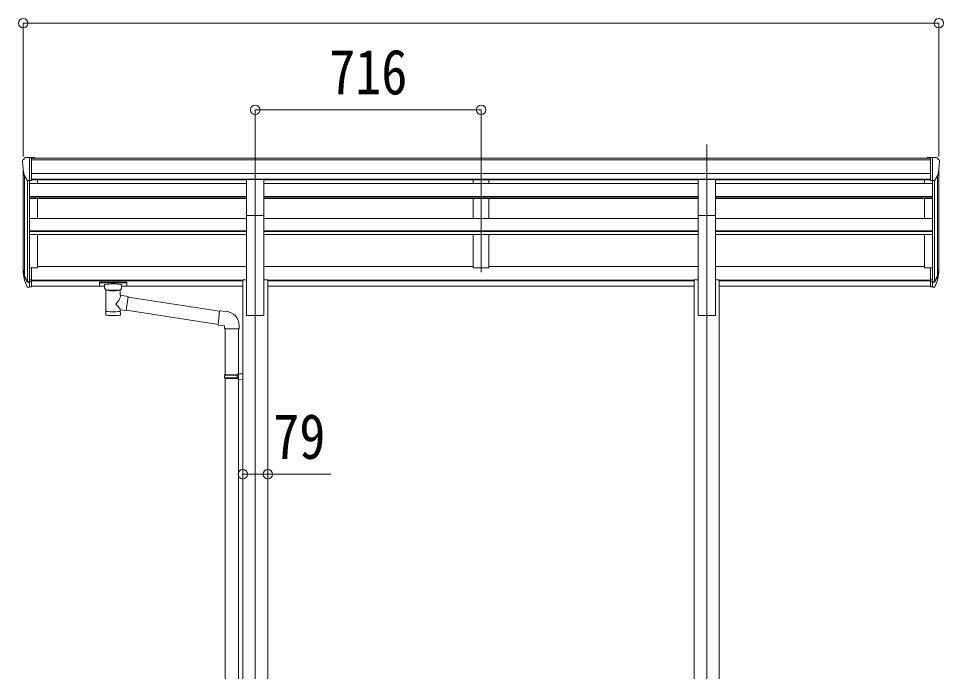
# Model space of a CAD drawing. Units: millimetres at full size, sheet at 1:30. Extents: x -8385 to 8479, y -5853 to 5787.
# Drawn here: x 664 to 3598, y -1640 to 431 of the extents above; entities that cross this region are included whole.
import ezdxf
from ezdxf.enums import TextEntityAlignment as Align

# ---------------------------------------------------------------- set-up
doc = ezdxf.new("R2010")
doc.units = ezdxf.units.MM
doc.header["$LTSCALE"] = 30
doc.header["$PDMODE"] = 32
doc.header["$PDSIZE"] = 30
for name, color, linetype, lineweight in [('0-1_本体', 4, 'Continuous', 9), ('0-2_部品', 7, 'Continuous', 9), ('0-8_PARTS2', 2, 'Continuous', 9), ('0-A_寸法', 6, 'Continuous', 9)]:
    doc.layers.add(name, color=color, linetype=linetype, lineweight=lineweight)
doc.styles.add('ＭＳ ゴシック', font='')
doc.styles.get('ＭＳ ゴシック').set_extended_font_data('MS Gothic')

msp = doc.modelspace()

# ---------------------------------------------------------------- linework, layer by layer
at = {"layer": '0-1_本体'}
for p, q in [((705.27, -11.85), (3556.27, -11.85)), ((705.27, -17.2), (3556.27, -17.2)), ((678.77, -361.37), (678.77, -48.6)), ((3582.77, -361.37), (3582.77, -48.6)), ((683.05, -67.4), (683.05, -385.63)), ((692.77, -82.76), (692.77, -403.64)), ((698.77, -83.23), (698.77, -359.2)), ((705.27, -60.73), (3556.27, -60.73)), ((705.27, -78.4), (3556.27, -78.4)), ((1387.37, -80.77), (705.27, -80.77)), ((723.77, -92.03), (723.77, -80.77)), ((1442.37, -80.77), (2819.27, -80.77)), ((2105.87, -80.84), (2105.87, -92.03)), ((2155.87, -80.84), (2155.87, -92.03)), ((2874.27, -80.77), (3556.27, -80.77)), ((3537.77, -92.03), (3537.77, -80.77)), ((3562.77, -83.23), (3562.77, -359.2)), ((3568.77, -82.76), (3568.77, -403.64)), ((3578.49, -67.4), (3578.49, -385.63)), ((1387.37, -92.03), (698.77, -92.03)), ((1442.37, -92.03), (2819.27, -92.03)), ((2874.27, -92.03), (3562.77, -92.03)), ((1387.37, -133.95), (698.77, -133.95)), ((1387.37, -135.45), (698.77, -135.45)), ((1387.37, -139.65), (698.77, -139.65)), ((723.77, -203.38), (723.77, -139.65)), ((1442.37, -133.95), (2819.27, -133.95)), ((1442.37, -135.45), (2819.27, -135.45)), ((1442.37, -139.65), (2819.27, -139.65)), ((2105.87, -139.65), (2105.87, -203.38)), ((2155.87, -139.65), (2155.87, -203.38)), ((2874.27, -133.95), (3562.77, -133.95)), ((2874.27, -135.45), (3562.77, -135.45)), ((2874.27, -139.65), (3562.77, -139.65)), ((3537.77, -203.38), (3537.77, -139.65)), ((1387.36, -203.38), (698.77, -203.38)), ((1387.37, -193.82), (1387.37, -510.61)), ((1442.37, -510.61), (1442.37, -193.82)), ((1442.38, -203.38), (2819.28, -203.38)), ((2819.27, -193.82), (2819.27, -510.61)), ((2874.27, -510.61), (2874.27, -193.82)), ((2874.28, -203.38), (3562.77, -203.38)), ((1387.37, -242.83), (698.77, -242.83)), ((1387.37, -244.3), (698.77, -244.3)), ((1387.37, -253.56), (698.77, -253.56)), ((723.77, -360.03), (723.77, -253.56)), ((1442.37, -242.83), (2819.27, -242.83)), ((1442.37, -244.3), (2819.27, -244.3)), ((1442.37, -253.56), (2819.27, -253.56)), ((2105.87, -253.56), (2105.87, -360.05)), ((2155.87, -253.56), (2155.87, -360.05)), ((2874.27, -242.83), (3562.77, -242.83)), ((2874.27, -244.3), (3562.77, -244.3)), ((2874.27, -253.56), (3562.77, -253.56)), ((3537.77, -360.03), (3537.77, -253.56)), ((705.27, -360.03), (723.77, -360.03)), ((723.77, -355.23), (1387.37, -355.23)), ((1442.37, -355.23), (2105.87, -355.23)), ((2105.87, -360.05), (2155.87, -360.05)), ((2155.87, -355.23), (2819.27, -355.23)), ((2874.27, -355.23), (3537.77, -355.23)), ((3556.27, -360.03), (3537.77, -360.03)), ((705.27, -399.32), (1375.37, -399.32)), ((705.27, -400.72), (1375.37, -400.72)), ((1375.37, -398.04), (1387.37, -398.04)), ((1375.37, -398.04), (1375.37, -2785.49)), ((1442.37, -398.04), (1454.37, -398.04)), ((1454.37, -398.04), (1454.37, -2785.49)), ((1454.37, -399.32), (2807.27, -399.32)), ((1454.37, -400.72), (2807.27, -400.72)), ((2807.27, -398.04), (2819.27, -398.04)), ((2807.27, -398.04), (2807.27, -2785.5)), ((2874.27, -398.04), (2886.27, -398.04)), ((2886.27, -398.04), (2886.27, -2785.5)), ((2886.27, -399.32), (3556.27, -399.32)), ((2886.27, -400.72), (3556.27, -400.72)), ((705.27, -418.09), (936.87, -418.09)), ((990.87, -418.09), (1375.37, -418.09)), ((1454.37, -418.09), (2807.27, -418.09)), ((2886.27, -418.09), (3556.27, -418.09)), ((1387.37, -510.61), (1442.37, -510.61)), ((2819.27, -510.61), (2874.27, -510.61))]:
    msp.add_line(p, q, dxfattribs=at)
at = {"layer": '0-2_部品'}
for p, q in [((676.77, -19.62), (676.77, -20.25)), ((683.68, -10.81), (679.61, -16.62)), ((686.77, -10.25), (684.44, -10.39)), ((686.77, -10.25), (705.27, -10.25)), ((698.77, -83.23), (698.77, -10.25)), ((705.27, -10.25), (715.27, -10.33)), ((705.27, -82.23), (705.27, -10.25)), ((715.27, -11.85), (715.27, -10.33)), ((3556.27, -10.25), (3546.27, -10.33)), ((3546.27, -11.85), (3546.27, -10.33)), ((3556.27, -82.23), (3556.27, -10.25)), ((3574.77, -10.25), (3556.27, -10.25)), ((3562.77, -83.23), (3562.77, -10.25)), ((3574.77, -10.25), (3577.1, -10.39)), ((3577.86, -10.81), (3581.93, -16.62)), ((3584.77, -19.62), (3584.77, -20.25)), ((691.14, -81.42), (681.87, -65.35)), ((698.77, -83.23), (693.56, -82.91)), ((705.27, -82.23), (698.77, -82.23)), ((1387.37, -80.09), (1442.37, -80.09)), ((1387.37, -194.25), (1387.37, -80.09)), ((1442.37, -194.25), (1442.37, -80.09)), ((2819.27, -80.09), (2874.27, -80.09)), ((2819.27, -194.25), (2819.27, -80.09)), ((2874.27, -194.25), (2874.27, -80.09)), ((3556.27, -82.23), (3562.77, -82.23)), ((3562.77, -83.23), (3567.98, -82.91)), ((3570.39, -81.42), (3579.67, -65.35)), ((1387.37, -194.25), (1442.37, -194.25)), ((2819.27, -194.25), (2874.27, -194.25)), ((698.77, -359.2), (698.77, -421.08)), ((705.27, -359.2), (698.77, -359.2)), ((705.27, -359.2), (705.27, -420.26)), ((3556.27, -359.2), (3556.27, -420.26)), ((3556.27, -359.2), (3562.77, -359.2)), ((3562.77, -359.2), (3562.77, -421.08)), ((681.16, -385.24), (691.33, -404.41)), ((692.34, -403.16), (682.58, -384.75)), ((683.75, -402.09), (691.33, -419.58)), ((698.77, -403.91), (693.63, -403.91)), ((698.77, -405.91), (693.92, -405.91)), ((705.27, -397.51), (698.77, -397.51)), ((705.27, -402.91), (698.77, -402.91)), ((920.37, -405.97), (920.37, -416.73)), ((920.37, -406.17), (920.37, -407.71)), ((922.37, -405.31), (1005.37, -405.31)), ((922.37, -407.49), (1005.37, -407.49)), ((1007.37, -405.97), (1007.37, -416.73)), ((3556.27, -397.51), (3562.77, -397.51)), ((3556.27, -402.91), (3562.77, -402.91)), ((3562.77, -403.91), (3567.9, -403.91)), ((3562.77, -405.91), (3567.61, -405.91)), ((3569.2, -403.16), (3578.96, -384.75)), ((3580.38, -385.24), (3570.21, -404.41)), ((3577.79, -402.09), (3570.21, -419.58)), ((698.77, -421.08), (693.92, -421.08)), ((705.27, -420.26), (698.77, -420.26)), ((922.37, -417.4), (936.87, -417.4)), ((936.87, -424.21), (936.87, -413.93)), ((940.97, -428.71), (940.96, -509)), ((986.77, -446.28), (986.77, -428.69)), ((990.87, -424.21), (990.87, -413.93)), ((990.87, -417.4), (1005.37, -417.4)), ((3556.27, -420.26), (3562.77, -420.26)), ((3562.77, -421.08), (3567.61, -421.08)), ((1011.99, -450.19), (986.77, -446.27)), ((1011.99, -450.19), (1004.97, -495.45)), ((1301.35, -497.14), (1011.68, -452.2)), ((986.79, -509), (986.77, -492.37)), ((986.77, -492.62), (1004.97, -495.45)), ((1297.68, -539.07), (1005.24, -493.7)), ((1322.29, -497.68), (1301.46, -495.86)), ((1317.37, -553.43), (1363.37, -553.43)), ((1319.37, -553.43), (1319.37, -698.55)), ((1361.37, -553.43), (1361.37, -695.99)), ((1363.37, -553.43), (1363.37, -542.51)), ((1317.37, -700.55), (1318.37, -698.55)), ((1317.37, -700.55), (1361.37, -700.55)), ((1317.37, -700.55), (1317.37, -708.55)), ((1318.37, -698.55), (1361.37, -698.55)), ((1356.89, -700.55), (1356.47, -698.55)), ((1359.37, -696.05), (1375.37, -695.58)), ((1359.37, -698.05), (1359.37, -696.05)), ((1359.37, -698.05), (1361.37, -698.05)), ((1375.37, -695.58), (1375.37, -713.52)), ((1317.37, -708.55), (1361.37, -708.55)), ((1317.37, -708.55), (1318.37, -710.55)), ((1318.37, -710.55), (1361.37, -710.55)), ((1319.37, -710.55), (1319.37, -1797.74)), ((1359.37, -713.05), (1359.37, -711.05)), ((1359.37, -713.05), (1375.37, -713.52)), ((1361.37, -713.11), (1361.37, -1795.18))]:
    msp.add_line(p, q, dxfattribs=at)
for points in [[(920.37, -405.97), (920.41, -405.78), (920.49, -405.64), (920.59, -405.55), (920.69, -405.49), (920.81, -405.44), (921.11, -405.38), (921.6, -405.33), (922.14, -405.31), (922.37, -405.31)], [(1005.37, -405.31), (1005.72, -405.31), (1006.25, -405.34), (1006.7, -405.39), (1007.01, -405.47), (1007.18, -405.57), (1007.3, -405.71), (1007.36, -405.88), (1007.37, -405.97)], [(920.37, -416.73), (920.41, -416.93), (920.49, -417.07), (920.59, -417.16), (920.69, -417.22), (920.81, -417.27), (921.11, -417.33), (921.6, -417.38), (922.14, -417.4), (922.37, -417.4)], [(936.91, -424.15), (936.89, -424.5), (937.13, -425.46), (937.65, -426.35), (938.46, -427.18), (939.57, -427.98), (940.97, -428.71)], [(986.77, -428.69), (987, -428.6), (988.36, -427.87), (989.47, -427.02), (990.23, -426.15), (990.69, -425.25), (990.86, -424.37)], [(1005.37, -417.4), (1005.72, -417.39), (1006.25, -417.37), (1006.7, -417.32), (1007.01, -417.24), (1007.18, -417.14), (1007.3, -417), (1007.36, -416.82), (1007.37, -416.73)], [(1301.46, -495.86), (1297.45, -541.68), (1317.37, -543.43), (1317.37, -553.43)], [(1356.89, -700.55), (1356.89, -708.55), (1356.47, -710.55)], [(1359.37, -711.05), (1361.37, -711.05), (1361.37, -698.05)]]:
    msp.add_lwpolyline(points, dxfattribs=at)
for centre, radius, start, end in [((679.77, -19.62), 3, 93, 180), ((878.77, -20.25), 202, 180, 192.90261), ((684.5, -11.39), 1, 93.5, 145), ((3577.04, -11.39), 1, 35, 86.5), ((3382.77, -20.25), 202, 347.09739, 0), ((3581.77, -19.62), 3, 0, 87), ((693.74, -79.92), 3, 210, 266.5), ((3567.79, -79.92), 3, 273.5, 330), ((767.43, -363.07), 89.07, 174.49576, 194.41188), ((766.72, -358.79), 88.05, 177.22392, 197.21071), ((811.99, -366.02), 133.22, 183.27987, 195.71302), ((3449.55, -366.02), 133.22, 344.28698, 356.72013), ((3494.82, -358.79), 88.05, 342.78929, 2.77608), ((3494.11, -363.07), 89.07, 345.58812, 5.50424), ((693.92, -402.91), 3, 210, 270), ((693.63, -402.41), 1.5, 210, 270), ((3567.61, -402.91), 3, 270, 330), ((3567.9, -402.41), 1.5, 270, 330), ((693.92, -418.08), 3, 210, 270), ((3567.61, -418.08), 3, 270, 330), ((1318.37, -542.51), 45, 0, 85)]:
    msp.add_arc(centre, radius, start, end, dxfattribs=at)
for centre, major_axis, ratio, start_param, end_param in [((922.37, -407.71), (2, 0), 0.109601, 1.5707963, 3.1415927), ((963.87, -413.93), (27, 0), 0.122176, 6.2831853, 9.424778), ((1005.37, -407.71), (2, 0), 0.109601, 0, 1.5707963), ((963.88, -429.16), (-22.91, 0.42), 0.072511, 0.0008029, 1.5715993), ((963.88, -430.78), (-22.91, 0.42), 0.072511, 0.0008029, 1.5715993), ((963.86, -429.16), (22.92, 0.42), 0.07247, 4.71158, 6.2823764), ((963.86, -430.78), (22.92, 0.42), 0.07247, 4.71158, 6.2823764), ((974.87, -424.21), (16, 0), 0.361356, 6.2636979, 6.2831853), ((963.87, -472.82), (-22.81, -26.62), 0.234429, 1.6855472, 3.1268519), ((963.87, -496.56), (22.91, 0), 0.122865, 3.1415927, 6.2831853), ((966.43, -470.17), (20.32, -22.25), 0.045535, 0.0389954, 1.3075346), ((963.87, -509), (22.92, 0), 0.101955, 3.1415499, 6.2833984)]:
    msp.add_ellipse(centre, major_axis=major_axis, ratio=ratio, start_param=start_param, end_param=end_param, dxfattribs=at)
at = {"layer": '0-8_PARTS2'}
for p, q in [((1414.77, 31.67), (1414.77, -3631.79)), ((2130.87, 33.09), (2130.87, -373.71)), ((2846.77, 31.67), (2846.77, -3631.79))]:
    msp.add_line(p, q, dxfattribs=at)
at = {"layer": '0-A_寸法'}
for p, q in [((678.77, 415.96), (678.77, -6.66)), ((678.77, 415.96), (3582.77, 415.96)), ((3582.77, 415.96), (3582.77, -6.66)), ((1414.87, 141.34), (1414.87, -6.66)), ((1414.87, 141.34), (2130.87, 141.34)), ((2130.87, 141.34), (2130.87, -6.66)), ((1375.27, -1014.45), (1454.27, -1014.45)), ((1454.27, -1014.45), (1654.27, -1014.45))]:
    msp.add_line(p, q, dxfattribs=at)
for p in [(678.77, 415.96), (3582.77, 415.96), (1414.87, 141.34), (2130.87, 141.34), (1375.27, -1014.45), (1454.27, -1014.45)]:
    msp.add_point(p, dxfattribs=at)

# ---------------------------------------------------------------- texts
at = {"layer": '0-A_寸法', "color": 7, "style": 'ＭＳ ゴシック', "width": 0.85}
for s, p in [('716', (1649.12, 147.34)), ('79', (1471.77, -1008.45))]:
    msp.add_text(s, height=143, dxfattribs=at).set_placement(p, align=Align.BOTTOM_LEFT)

doc.saveas('drawing.dxf')
